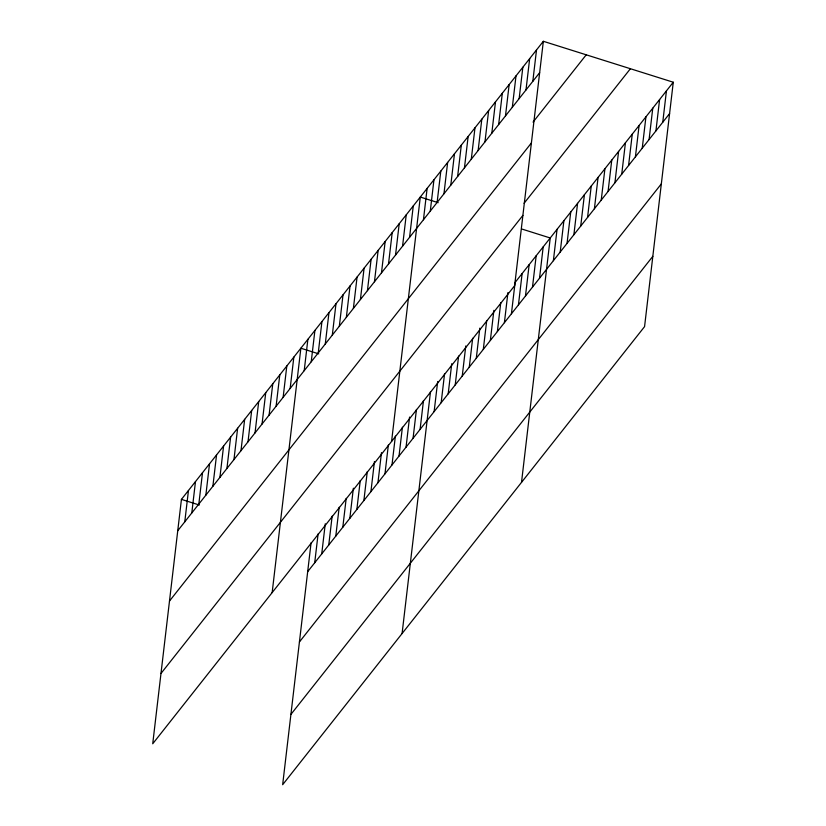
<?xml version="1.0" encoding="UTF-8"?>
<svg xmlns="http://www.w3.org/2000/svg" width="826" height="826" viewBox="0 0 826 826"><rect width="100%" height="100%" fill="white"/><g stroke="black" fill="none" stroke-linecap="round" stroke-linejoin="round"><path stroke-width="1.24" d="M543.343 41.3L181.431 499.379L152.727 743.772L514.629 285.693L543.343 41.3L673.273 82.228L644.569 326.621L282.657 784.7L311.072 542.816M184.776 521.846L188.462 490.489M191.797 512.956L195.483 481.599M198.829 504.056L202.504 472.709M205.85 495.166L209.536 463.82M212.871 486.277L216.557 454.92M219.902 477.387L223.588 446.03M226.923 468.497L230.609 437.14M233.954 459.597L237.63 428.25M240.975 450.707L244.661 419.35M248.006 441.817L251.682 410.46M255.028 432.927L258.714 401.57M262.048 424.027L265.735 392.68M269.08 415.137L272.766 383.78M276.101 406.247L279.787 374.89M283.132 397.358L286.808 366.001M290.153 388.457L293.839 357.111M272.157 592.603L300.86 348.221L318.733 353.848M304.205 370.678L307.892 339.321M311.226 361.788L314.912 330.431M318.258 352.898L321.933 321.541M325.279 343.998L328.965 312.651M332.31 335.108L335.986 303.751M339.331 326.218L343.017 294.861M314.706 562.774L318.103 533.926M346.352 317.329L350.038 285.972M321.737 553.885L325.268 523.777M353.383 308.428L357.069 277.082M328.758 544.984L332.145 516.147M360.404 299.539L364.09 268.182M335.79 536.095L339.176 507.247M367.436 290.649L371.111 259.292M342.811 527.205L346.197 498.357M374.457 281.759L378.143 250.402M349.832 518.315L353.373 488.207M381.478 272.859L385.164 241.512M356.863 509.415L360.25 480.577M388.509 263.969L392.195 232.622M363.884 500.525L367.271 471.677M395.53 255.079L399.216 223.722M370.915 491.635L374.446 461.538M402.561 246.189L406.237 214.832M377.936 482.745L381.478 452.648M409.582 237.299L413.268 205.942M384.968 473.856L388.354 445.007M391.586 441.435L420.289 197.053L438.162 202.68M391.989 464.955L395.375 436.118M423.449 219.747L427.125 188.4M399.01 456.066L402.407 427.218M430.284 211.095L433.96 179.748M406.041 447.176L409.572 417.078M437.119 202.442L440.805 171.096M413.062 438.286L416.449 409.438M443.954 193.79L447.64 162.433M420.093 429.386L423.48 400.548M450.79 185.138L454.476 153.781M402.086 633.532L430.501 391.648M457.625 176.485L461.311 145.128M434.135 411.606L437.677 381.509M464.46 167.833L468.146 136.476M441.167 402.716L444.553 373.868M471.295 159.181L474.981 127.823M448.188 393.816L451.729 363.719M478.13 150.528L481.816 119.171M455.219 384.926L458.606 356.078M484.965 141.876L488.651 110.519M462.24 376.036L465.781 345.939M491.811 133.223L495.486 101.866M469.271 367.147L472.658 338.299M498.646 124.571L502.322 93.214M476.292 358.257L479.823 328.149M505.481 115.919L509.157 84.562M483.313 349.357L486.71 320.519M512.316 107.266L516.002 75.909M490.345 340.467L493.876 310.37M519.151 98.614L522.837 67.257M497.366 331.577L500.752 302.729M525.986 89.962L529.673 58.605M504.397 322.687L507.928 292.58M532.822 81.309L536.508 49.952M511.418 313.787L515.104 282.44L673.273 82.228M518.439 304.897L522.125 273.54M525.47 296.007L529.156 264.65M532.491 287.118L536.177 255.761M539.523 278.217L543.198 246.871M521.516 482.363L550.23 237.981L521.64 228.967M553.379 260.675L557.065 229.318M560.214 252.023L563.9 220.666M567.049 243.371L570.735 212.014M573.884 234.718L577.57 203.361M580.73 226.066L584.405 194.709M587.565 217.414L591.24 186.056M594.4 208.761L598.076 177.404M601.235 200.109L604.921 168.752M608.07 191.456L611.756 160.099M614.905 182.804L618.591 151.447M621.741 174.152L625.427 142.795M628.576 165.499L632.262 134.142M635.411 156.847L639.097 125.49M642.246 148.195L645.932 116.838M649.081 139.542L652.767 108.185M655.927 130.89L659.602 99.533M662.762 122.238L666.437 90.881M177.745 530.736L539.657 72.657M533.049 122.103L586.223 54.805M169.495 601.039L531.397 142.96M524.056 203.32L630.403 68.723M160.977 673.469L522.889 215.39M307.685 571.664L669.597 113.585M299.425 641.967L661.337 183.878M290.917 714.397L652.829 256.318M181.431 499.379L199.293 505.016"/></g></svg>
